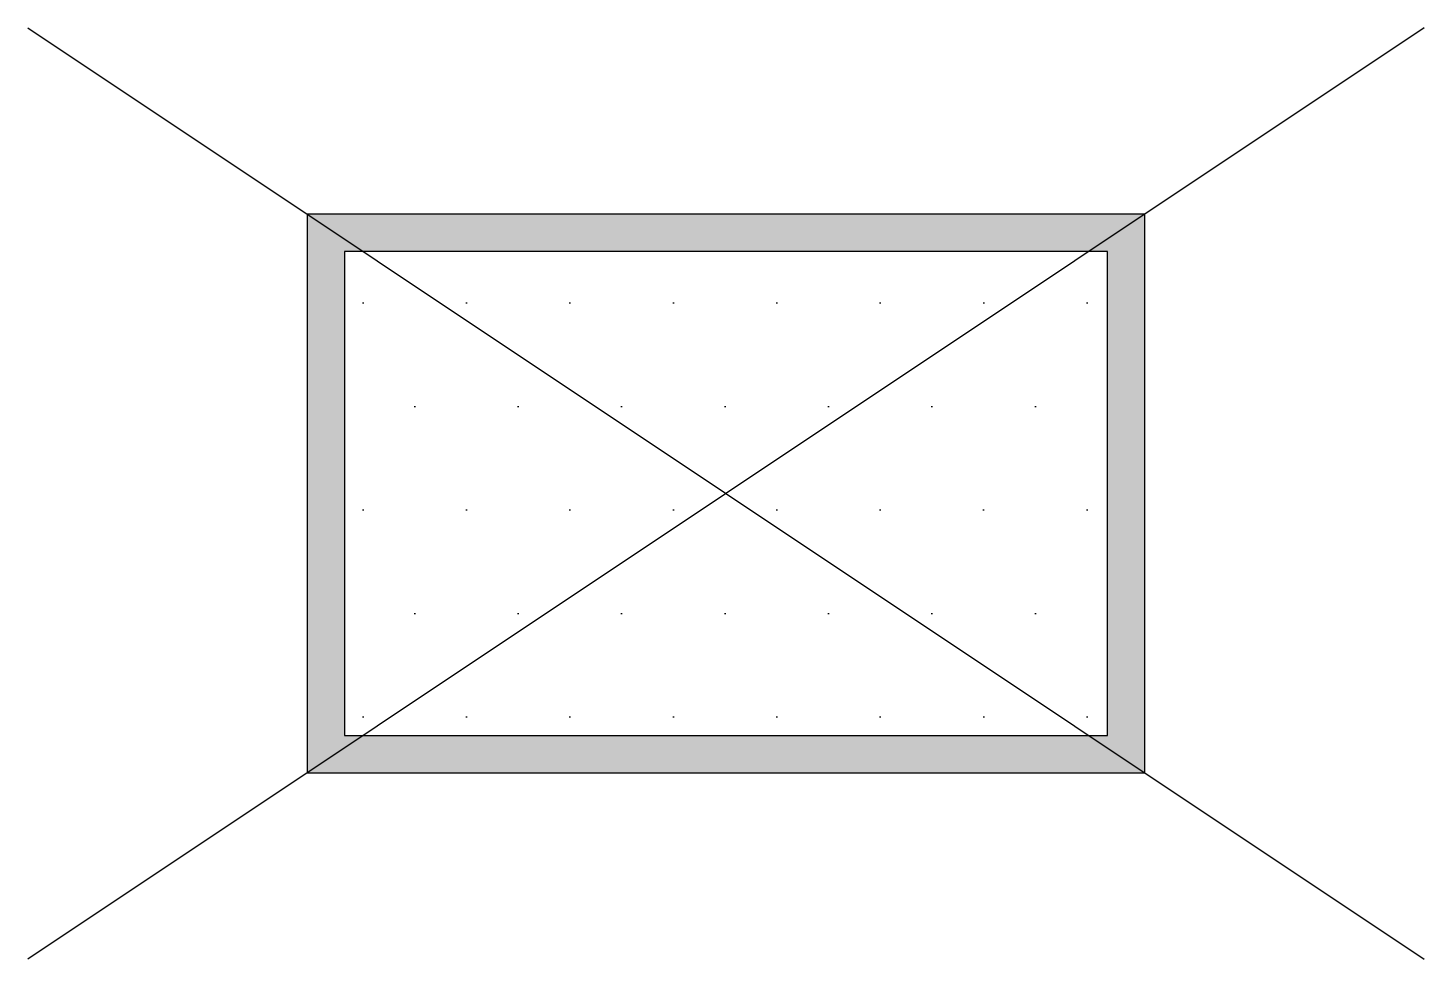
# Model space of a CAD drawing. Extents: x -1.88 to 1.88, y -1.25 to 1.25.
import ezdxf

# ---------------------------------------------------------------- set-up
doc = ezdxf.new("R2010")
doc.units = 0
doc.header["$LTSCALE"] = 0.2

msp = doc.modelspace()

# ---------------------------------------------------------------- hatches: boundary and pattern name
at = {"ltscale": 0.1}
h = msp.add_hatch(color=256, dxfattribs=at)
h.paths.add_polyline_path([(1.125, 0.75), (-1.125, 0.75), (-1.125, -0.75), (1.125, -0.75)])
h.paths.add_polyline_path([(1.025, 0.65), (1.025, -0.65), (-1.025, -0.65), (-1.025, 0.65)], flags=16)
h = msp.add_hatch(dxfattribs=at)
h.set_pattern_fill('DOTS', color=256, scale=0.175, style=0)
h.set_pattern_definition([(0, (-0.975, -0.6), (0.138906, 0.277813), [0, -0.277813])])
h.paths.add_polyline_path([(-1.025, -0.65), (1.025, -0.65), (1.025, 0.65), (-1.025, 0.65)])

# ---------------------------------------------------------------- linework, layer by layer
for p, q in [((-1.875, 1.25), (1.875, -1.25)), ((1.875, 1.25), (-1.875, -1.25))]:
    msp.add_line(p, q, dxfattribs=at)
at = {"flags": 128}
for points in [[(-1.125, -0.75), (1.125, -0.75), (1.125, 0.75), (-1.125, 0.75)], [(-1.025, -0.65), (1.025, -0.65), (1.025, 0.65), (-1.025, 0.65)], [(-1.025, -0.65), (1.025, -0.65), (1.025, 0.65), (-1.025, 0.65)]]:
    msp.add_lwpolyline(points, close=True, dxfattribs=at)

doc.saveas('drawing.dxf')
